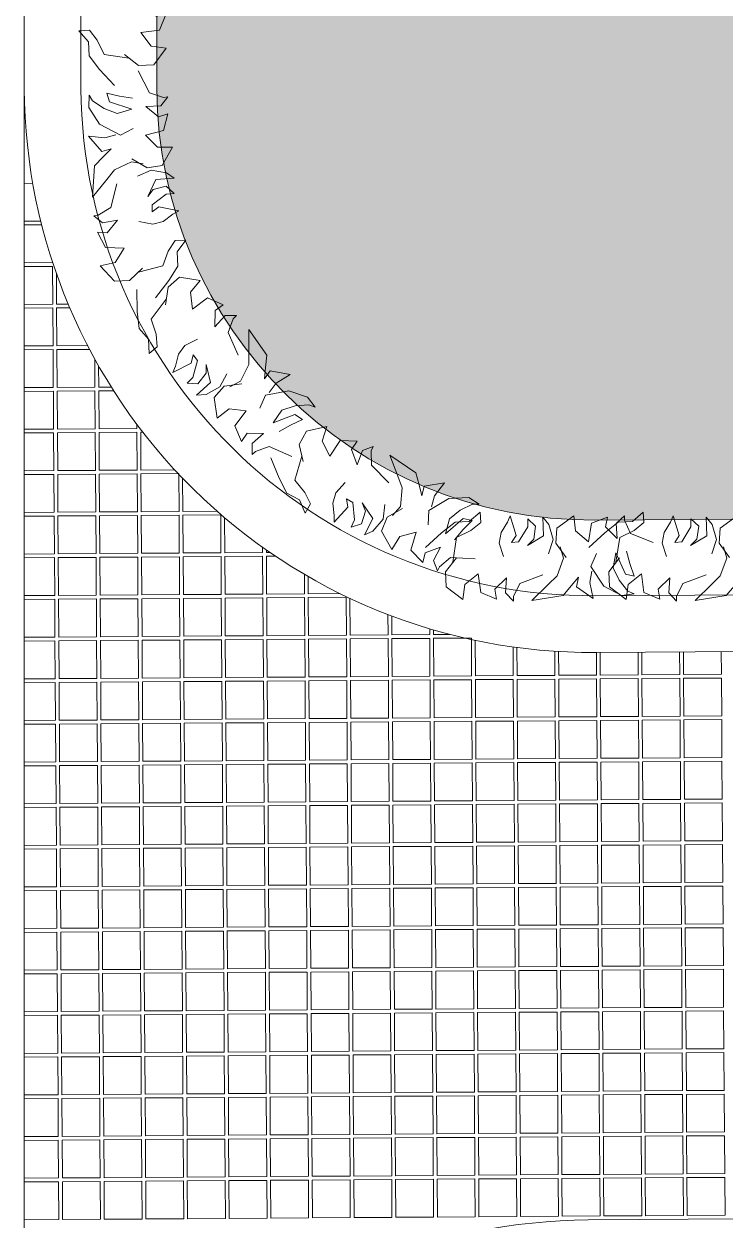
# Model space of a CAD drawing. Header units: millimetres. Extents: x -225363 to 347188, y -782467 to 813415.
# Drawn here: x 3688 to 5540, y 14856 to 18019 of the extents above; entities that cross this region are included whole.
import ezdxf

# ---------------------------------------------------------------- set-up
doc = ezdxf.new("R2010")
doc.units = ezdxf.units.MM
doc.layers.add('Xref SCN', color=8, linetype='Continuous', lineweight=0)

# ---------------------------------------------------------------- blocks, each defined once
blk = doc.blocks.new('tre')
at = {"layer": 'Xref SCN', "ltscale": 100}
for points in [[(220, 3680), (-60, 3640), (-140, 3480), (-230, 3370), (-350, 3380), (-240, 3500), (-230, 3660), (-110, 3810), (60, 3990)], [(350, 2660), (450, 2920), (600, 2990), (650, 2990), (560, 3080), (390, 3070), (520, 3200), (630, 3180), (560, 3360), (350, 3390), (470, 3540), (640, 3560), (500, 3750), (330, 3760), (170, 3640)], [(150, 3110), (0, 3160), (-120, 3140), (-240, 3070), (-310, 3040), (-90, 2970), (-10, 3020), (-20, 2940), (-190, 2840), (-280, 2840), (-200, 2750), (-50, 2770), (20, 2840), (-90, 2660), (-300, 2670), (-220, 2600), (-50, 2550), (110, 2600)], [(300, 2110), (430, 2130), (610, 2090), (480, 2280), (370, 2260), (470, 2340), (580, 2430), (640, 2780), (460, 2600), (360, 2500), (160, 2430), (30, 2470)], [(-30, 1420), (-130, 1680), (-280, 1750), (-330, 1750), (-240, 1840), (-70, 1830), (-200, 1960), (-310, 1940), (-240, 2120), (-30, 2150), (-150, 2300), (-320, 2320), (-180, 2510), (-10, 2520), (150, 2400)], [(70, 1720), (210, 1680), (350, 1630), (330, 1730), (90, 1840), (260, 1870), (400, 1800), (520, 1700), (550, 1630), (570, 1770), (470, 1970), (250, 2120), (100, 2060)], [(290, 500), (390, 760), (540, 830), (590, 830), (500, 920), (330, 910), (460, 1040), (570, 1020), (500, 1200), (290, 1230), (410, 1380), (580, 1400), (440, 1590), (270, 1600), (110, 1480)], [(80, 1390), (-70, 1440), (-190, 1420), (-310, 1350), (-380, 1320), (-160, 1250), (-80, 1300), (-90, 1220), (-260, 1120), (-350, 1120), (-270, 1030), (-120, 1050), (-50, 1120), (-160, 940), (-370, 950), (-290, 880), (-120, 830), (40, 880)], [(190, 570), (-90, 530), (-170, 370), (-260, 260), (-380, 270), (-270, 390), (-260, 550), (-140, 700), (30, 880)], [(230, 10), (360, 30), (540, -10), (410, 180), (300, 160), (400, 240), (510, 330), (570, 680), (390, 500), (290, 400), (90, 330), (-40, 370)], [(30, 170), (-120, 220), (-240, 200), (-360, 130), (-430, 100), (-210, 30), (-130, 80), (-140, 0), (-310, -100), (-400, -100), (-320, -190), (-170, -170), (-100, -100), (-210, -280), (-420, -270), (-340, -340), (-170, -390), (-10, -340)], [(-70, -320), (70, -360), (210, -410), (190, -310), (-50, -200), (120, -170), (260, -240), (380, -340), (410, -410), (430, -270), (330, -70), (110, 80), (-40, 20)]]:
    blk.add_lwpolyline(points, dxfattribs=at)
blk = doc.blocks.new('A$Cf999fc33')
at = {"layer": 'Xref SCN', "ltscale": 100}
for points in [[(73.8, 192), (72.9, 226.1), (69.8, 260.7), (91.3, 250.4), (102.2, 189.5), (118.9, 226.3), (111.2, 262.2), (95.5, 295.2), (81.4, 306.1), (114.3, 302.5), (153.8, 268.1), (175, 209.5), (152.7, 179)], [(175.7, 221.4), (187.8, 249.7), (189.2, 292.9), (224.7, 252.3), (213.8, 228.5), (237.7, 246.5), (264.5, 266.2), (347.4, 259.4), (296.1, 229.1), (267.6, 212.3), (240.1, 171), (241.5, 139.2)], [(303.3, 200.7), (368.1, 208.2), (392.7, 238.1), (395.6, 249.5), (410.7, 223.8), (398.6, 185.8), (435.6, 207.7), (437.5, 233.8), (474.2, 207.5), (468.8, 158.1), (509.8, 176.6), (524.2, 214), (559.1, 171.1), (551.5, 132), (515, 102.7)], [(0, 186.8), (53.1, 149), (60.2, 110.9), (57.3, 99.6), (83, 114.7), (90.6, 153.9), (112.5, 116.8), (101.6, 93), (146.5, 98.4), (165.5, 144.3), (192.5, 108.3), (187.1, 68.6), (238.4, 89.3), (250.5, 127.2), (232.7, 170.5)], [(393.6, 129.1), (396.2, 92.2), (384.7, 66.1), (361.8, 43), (350.9, 28.9), (347.9, 82.9), (363.9, 98.1), (345.2, 100.5), (312.6, 67.8), (307.4, 47.4), (291.6, 70.7), (304.9, 103.6), (324.8, 115.4), (277.6, 100.9), (267.6, 52.7), (256.4, 75), (255, 116.4), (275.7, 149.8)], [(526.9, 111.7), (501.6, 50.6), (460.6, 41.8), (430.4, 27.8), (425.7, 0), (459.3, 17.9), (496.2, 10.9), (537.2, 29.3), (587.9, 57.4)]]:
    blk.add_lwpolyline(points, dxfattribs=at)
blk = doc.blocks.new('A$C997e597b')
at = {"layer": 'Xref SCN'}
blk.add_lwpolyline([(0.7, 12106), (0.7, 7581.8)], dxfattribs=at)
at = {"layer": 'Xref SCN', "ltscale": 3}
for points in [[(0, 11821.9), (23.3, 11822)], [(44.4, 11722.2), (0, 11721.9)], [(0.7, 11711.9), (46.9, 11712.2)], [(75.5, 11614), (75.5, 11612.4), (0.7, 11611.9)], [(0.7, 11601.9), (75.6, 11602.4), (76.2, 11502.4), (0.7, 11501.9)], [(117, 11502.6), (86.2, 11502.4), (85.7, 11584)], [(0.7, 11491.9), (76.3, 11492.4), (77, 11392.4), (0.7, 11391.9)], [(168.1, 11393), (87, 11392.4), (86.3, 11492.4), (121.2, 11492.7)], [(0.7, 11381.9), (77, 11382.4), (77.7, 11282.4), (0.7, 11281.9)], [(187.2, 11357.3), (187.7, 11283.1), (87.7, 11282.4), (87, 11382.4), (173.3, 11383)], [(230.8, 11283.4), (197.7, 11283.2), (197.3, 11339.3)], [(0.7, 11271.9), (77.8, 11272.4), (78.4, 11172.4), (0.7, 11171.9)], [(298.3, 11184.8), (298.4, 11173.8), (198.4, 11173.2), (197.7, 11273.2), (237.1, 11273.4)], [(398.3, 11064.5), (309.1, 11063.9), (308.5, 11163.9), (314.2, 11163.9)], [(0.7, 11161.9), (78.5, 11162.4), (79.2, 11062.4), (0.7, 11061.9)], [(0.7, 11051.9), (79.2, 11052.4), (79.9, 10952.4), (0.7, 10951.9)], [(510.2, 10955.3), (419.9, 10954.6), (419.3, 11042.2)], [(0.7, 10941.9), (79.9, 10942.4), (80.6, 10842.4), (0.7, 10841.9)], [(630.5, 10859.9), (630.6, 10846), (530.6, 10845.4), (530, 10938.1)], [(650.1, 10846.2), (640.6, 10846.1), (640.6, 10852.8)], [(0.7, 10831.9), (80.7, 10832.4), (81.3, 10732.4), (0.7, 10731.9)], [(741, 10788.3), (741.3, 10736.8), (641.3, 10736.1), (640.7, 10836.1), (664.7, 10836.3)], [(835.2, 10737.4), (751.3, 10736.9), (751, 10782.5)], [(0.7, 10721.9), (81.4, 10722.4), (82.1, 10622.4), (0.7, 10621.8)], [(961.7, 10681.9), (962.1, 10628.3), (862.1, 10627.6), (861.4, 10724.7)], [(1072, 10644.3), (1072.1, 10629), (972.1, 10628.3), (971.7, 10678)], [(1125.6, 10629.3), (1082.1, 10629.1), (1082, 10641.3)], [(0.7, 10611.8), (82.1, 10612.4), (82.8, 10512.4), (0.7, 10511.8)], [(1292.3, 10596.2), (1292.8, 10520.5), (1192.8, 10519.8), (1192.2, 10613.8)], [(1402.4, 10584.9), (1402.8, 10521.2), (1302.8, 10520.5), (1302.3, 10594.9)], [(1512.4, 10581.7), (1512.8, 10521.9), (1412.8, 10521.3), (1412.4, 10584.3)], [(1622.4, 10582.5), (1622.8, 10522.7), (1522.8, 10522), (1522.4, 10581.8)], [(1732.4, 10583.2), (1732.8, 10523.4), (1632.8, 10522.7), (1632.4, 10582.5)], [(1842.4, 10583.9), (1842.8, 10524.1), (1742.8, 10523.5), (1742.4, 10583.3)], [(0.7, 10501.8), (82.9, 10502.4), (83.5, 10402.4), (0.7, 10401.8)], [(0.7, 10391.8), (83.6, 10392.4), (84.3, 10292.4), (0.7, 10291.8)], [(0.7, 10281.8), (84.3, 10282.4), (85, 10182.4), (0.7, 10181.8)], [(0.7, 10171.8), (85.1, 10172.4), (85.7, 10072.4), (0.7, 10071.8)], [(0.7, 10061.8), (85.8, 10062.4), (86.5, 9962.4), (0.7, 9961.8)], [(0.7, 9951.8), (86.5, 9952.4), (87.2, 9852.4), (0.7, 9851.8)], [(0.7, 9841.8), (87.3, 9842.4), (87.9, 9742.4), (0.7, 9741.8)], [(0.7, 9731.8), (88, 9732.4), (88.7, 9632.4), (0.7, 9631.8)], [(0.7, 9621.8), (88.7, 9622.4), (89.4, 9522.4), (0.7, 9521.8)], [(0.7, 9511.8), (89.5, 9512.4), (90.1, 9412.4), (0.7, 9411.8)], [(0.7, 9401.8), (90.2, 9402.4), (90.9, 9302.4), (0.7, 9301.8)], [(0.7, 9291.8), (90.9, 9292.4), (91.6, 9192.4), (0.7, 9191.8)], [(0.7, 9181.8), (91.7, 9182.4), (92.3, 9082.4), (0.7, 9081.8)]]:
    blk.add_lwpolyline(points, dxfattribs=at)
for points in [[(87.8, 11272.4), (187.7, 11273.1), (188.4, 11173.1), (88.4, 11172.4)], [(88.5, 11162.4), (188.5, 11163.1), (189.1, 11063.1), (89.2, 11062.4)], [(198.5, 11163.2), (298.5, 11163.8), (299.1, 11063.8), (199.1, 11063.2)], [(89.2, 11052.4), (189.2, 11053.1), (189.9, 10953.1), (89.9, 10952.5)], [(199.2, 11053.2), (299.2, 11053.8), (299.9, 10953.8), (199.9, 10953.2)], [(309.2, 11053.9), (409.2, 11054.6), (409.9, 10954.6), (309.9, 10953.9)], [(89.9, 10942.5), (189.9, 10943.1), (190.6, 10843.1), (90.6, 10842.5)], [(199.9, 10943.2), (299.9, 10943.8), (300.6, 10843.9), (200.6, 10843.2)], [(309.9, 10943.9), (409.9, 10944.6), (410.6, 10844.6), (310.6, 10843.9)], [(419.9, 10944.6), (519.9, 10945.3), (520.6, 10845.3), (420.6, 10844.7)], [(90.7, 10832.5), (190.7, 10833.1), (191.3, 10733.1), (91.3, 10732.5)], [(200.7, 10833.2), (300.7, 10833.9), (301.3, 10733.9), (201.3, 10733.2)], [(310.7, 10833.9), (410.7, 10834.6), (411.3, 10734.6), (311.3, 10733.9)], [(420.7, 10834.7), (520.7, 10835.3), (521.3, 10735.3), (421.3, 10734.7)], [(530.7, 10835.4), (630.7, 10836.1), (631.3, 10736.1), (531.3, 10735.4)], [(91.4, 10722.5), (191.4, 10723.1), (192.1, 10623.1), (92.1, 10622.5)], [(201.4, 10723.2), (301.4, 10723.9), (302.1, 10623.9), (202.1, 10623.2)], [(311.4, 10723.9), (411.4, 10724.6), (412.1, 10624.6), (312.1, 10623.9)], [(421.4, 10724.7), (521.4, 10725.3), (522.1, 10625.3), (422.1, 10624.7)], [(531.4, 10725.4), (631.4, 10726.1), (632.1, 10626.1), (532.1, 10625.4)], [(641.4, 10726.1), (741.4, 10726.8), (742.1, 10626.8), (642.1, 10626.1)], [(751.4, 10726.9), (851.4, 10727.5), (852.1, 10627.5), (752.1, 10626.9)], [(92.1, 10612.5), (192.1, 10613.1), (192.8, 10513.1), (92.8, 10512.5)], [(202.1, 10613.2), (302.1, 10613.9), (302.8, 10513.9), (202.8, 10513.2)], [(312.1, 10613.9), (412.1, 10614.6), (412.8, 10514.6), (312.8, 10513.9)], [(422.1, 10614.7), (522.1, 10615.3), (522.8, 10515.3), (422.8, 10514.7)], [(532.1, 10615.4), (632.1, 10616.1), (632.8, 10516.1), (532.8, 10515.4)], [(642.1, 10616.1), (742.1, 10616.8), (742.8, 10516.8), (642.8, 10516.1)], [(752.1, 10616.9), (852.1, 10617.5), (852.8, 10517.5), (752.8, 10516.9)], [(862.1, 10617.6), (962.1, 10618.3), (962.8, 10518.3), (862.8, 10517.6)], [(972.1, 10618.3), (1072.1, 10619), (1072.8, 10519), (972.8, 10518.3)], [(1082.1, 10619.1), (1182.1, 10619.7), (1182.8, 10519.7), (1082.8, 10519.1)], [(92.9, 10502.5), (192.9, 10503.1), (193.5, 10403.1), (93.5, 10402.5)], [(202.9, 10503.2), (302.9, 10503.9), (303.5, 10403.9), (203.5, 10403.2)], [(312.9, 10503.9), (412.9, 10504.6), (413.5, 10404.6), (313.5, 10403.9)], [(422.9, 10504.7), (522.9, 10505.3), (523.5, 10405.3), (423.5, 10404.7)], [(532.9, 10505.4), (632.9, 10506.1), (633.5, 10406.1), (533.5, 10405.4)], [(642.9, 10506.1), (742.9, 10506.8), (743.5, 10406.8), (643.5, 10406.1)], [(752.9, 10506.9), (852.9, 10507.5), (853.5, 10407.5), (753.5, 10406.9)], [(862.9, 10507.6), (962.9, 10508.3), (963.5, 10408.3), (863.5, 10407.6)], [(972.9, 10508.3), (1072.9, 10509), (1073.5, 10409), (973.5, 10408.3)], [(1082.9, 10509.1), (1182.9, 10509.7), (1183.5, 10409.7), (1083.5, 10409.1)], [(1192.9, 10509.8), (1292.9, 10510.5), (1293.5, 10410.5), (1193.5, 10409.8)], [(1302.9, 10510.5), (1402.9, 10511.2), (1403.5, 10411.2), (1303.5, 10410.5)], [(1412.9, 10511.3), (1512.8, 10511.9), (1513.5, 10411.9), (1413.5, 10411.3)], [(1522.8, 10512), (1622.8, 10512.7), (1623.5, 10412.7), (1523.5, 10412)], [(1632.8, 10512.7), (1732.8, 10513.4), (1733.5, 10413.4), (1633.5, 10412.7)], [(1742.8, 10513.5), (1842.8, 10514.1), (1843.5, 10414.1), (1743.5, 10413.5)], [(1743.6, 10403.5), (1843.6, 10404.1), (1844.2, 10304.1), (1744.2, 10303.5)], [(93.6, 10392.5), (193.6, 10393.1), (194.3, 10293.1), (94.3, 10292.5)], [(203.6, 10393.2), (303.6, 10393.9), (304.3, 10293.9), (204.3, 10293.2)], [(313.6, 10393.9), (413.6, 10394.6), (414.3, 10294.6), (314.3, 10293.9)], [(423.6, 10394.7), (523.6, 10395.3), (524.3, 10295.3), (424.3, 10294.7)], [(533.6, 10395.4), (633.6, 10396.1), (634.3, 10296.1), (534.3, 10295.4)], [(643.6, 10396.1), (743.6, 10396.8), (744.3, 10296.8), (644.3, 10296.1)], [(753.6, 10396.9), (853.6, 10397.5), (854.3, 10297.5), (754.3, 10296.9)], [(863.6, 10397.6), (963.6, 10398.3), (964.3, 10298.3), (864.3, 10297.6)], [(973.6, 10398.3), (1073.6, 10399), (1074.3, 10299), (974.3, 10298.3)], [(1083.6, 10399.1), (1183.6, 10399.7), (1184.3, 10299.7), (1084.3, 10299.1)], [(1193.6, 10399.8), (1293.6, 10400.5), (1294.3, 10300.5), (1194.3, 10299.8)], [(1303.6, 10400.5), (1403.6, 10401.2), (1404.2, 10301.2), (1304.3, 10300.5)], [(1413.6, 10401.3), (1513.6, 10401.9), (1514.2, 10301.9), (1414.2, 10301.3)], [(1523.6, 10402), (1623.6, 10402.7), (1624.2, 10302.7), (1524.2, 10302)], [(1633.6, 10402.7), (1733.6, 10403.4), (1734.2, 10303.4), (1634.2, 10302.7)], [(94.3, 10282.5), (194.3, 10283.1), (195, 10183.1), (95, 10182.5)], [(204.3, 10283.2), (304.3, 10283.9), (305, 10183.9), (205, 10183.2)], [(314.3, 10283.9), (414.3, 10284.6), (415, 10184.6), (315, 10183.9)], [(424.3, 10284.7), (524.3, 10285.3), (525, 10185.3), (425, 10184.7)], [(534.3, 10285.4), (634.3, 10286.1), (635, 10186.1), (535, 10185.4)], [(644.3, 10286.1), (744.3, 10286.8), (745, 10186.8), (645, 10186.1)], [(754.3, 10286.9), (854.3, 10287.5), (855, 10187.5), (755, 10186.9)], [(864.3, 10287.6), (964.3, 10288.3), (965, 10188.3), (865, 10187.6)], [(974.3, 10288.3), (1074.3, 10289), (1075, 10189), (975, 10188.3)], [(1084.3, 10289.1), (1184.3, 10289.7), (1185, 10189.7), (1085, 10189.1)], [(1194.3, 10289.8), (1294.3, 10290.5), (1295, 10190.5), (1195, 10189.8)], [(1304.3, 10290.5), (1404.3, 10291.2), (1405, 10191.2), (1305, 10190.5)], [(1414.3, 10291.3), (1514.3, 10291.9), (1515, 10191.9), (1415, 10191.3)], [(1524.3, 10292), (1624.3, 10292.7), (1625, 10192.7), (1525, 10192)], [(1634.3, 10292.7), (1734.3, 10293.4), (1735, 10193.4), (1635, 10192.7)], [(1744.3, 10293.5), (1844.3, 10294.1), (1845, 10194.1), (1745, 10193.5)], [(1525, 10182), (1625, 10182.7), (1625.7, 10082.7), (1525.7, 10082)], [(1635, 10182.7), (1735, 10183.4), (1735.7, 10083.4), (1635.7, 10082.7)], [(1745, 10183.5), (1845, 10184.1), (1845.7, 10084.1), (1745.7, 10083.5)], [(95.1, 10172.5), (195.1, 10173.1), (195.7, 10073.1), (95.7, 10072.5)], [(205.1, 10173.2), (305.1, 10173.9), (305.7, 10073.9), (205.7, 10073.2)], [(315.1, 10173.9), (415.1, 10174.6), (415.7, 10074.6), (315.7, 10073.9)], [(425.1, 10174.7), (525.1, 10175.3), (525.7, 10075.3), (425.7, 10074.7)], [(535.1, 10175.4), (635.1, 10176.1), (635.7, 10076.1), (535.7, 10075.4)], [(645.1, 10176.1), (745.1, 10176.8), (745.7, 10076.8), (645.7, 10076.1)], [(755.1, 10176.9), (855.1, 10177.5), (855.7, 10077.5), (755.7, 10076.9)], [(865.1, 10177.6), (965.1, 10178.3), (965.7, 10078.3), (865.7, 10077.6)], [(975.1, 10178.3), (1075.1, 10179), (1075.7, 10079), (975.7, 10078.3)], [(1085.1, 10179.1), (1185.1, 10179.7), (1185.7, 10079.7), (1085.7, 10079.1)], [(1195.1, 10179.8), (1295.1, 10180.5), (1295.7, 10080.5), (1195.7, 10079.8)], [(1305.1, 10180.5), (1405, 10181.2), (1405.7, 10081.2), (1305.7, 10080.5)], [(1415, 10181.3), (1515, 10181.9), (1515.7, 10081.9), (1415.7, 10081.3)], [(95.8, 10062.5), (195.8, 10063.1), (196.5, 9963.1), (96.5, 9962.5)], [(205.8, 10063.2), (305.8, 10063.9), (306.5, 9963.9), (206.5, 9963.2)], [(315.8, 10063.9), (415.8, 10064.6), (416.5, 9964.6), (316.5, 9963.9)], [(425.8, 10064.7), (525.8, 10065.3), (526.5, 9965.3), (426.5, 9964.7)], [(535.8, 10065.4), (635.8, 10066.1), (636.5, 9966.1), (536.5, 9965.4)], [(645.8, 10066.1), (745.8, 10066.8), (746.5, 9966.8), (646.5, 9966.1)], [(755.8, 10066.9), (855.8, 10067.5), (856.5, 9967.5), (756.5, 9966.9)], [(865.8, 10067.6), (965.8, 10068.3), (966.5, 9968.3), (866.5, 9967.6)], [(975.8, 10068.3), (1075.8, 10069), (1076.5, 9969), (976.5, 9968.3)], [(1085.8, 10069.1), (1185.8, 10069.7), (1186.5, 9969.7), (1086.5, 9969.1)], [(1195.8, 10069.8), (1295.8, 10070.5), (1296.5, 9970.5), (1196.5, 9969.8)], [(1305.8, 10070.5), (1405.8, 10071.2), (1406.4, 9971.2), (1306.4, 9970.5)], [(1415.8, 10071.3), (1515.8, 10071.9), (1516.4, 9971.9), (1416.4, 9971.3)], [(1525.8, 10072), (1625.8, 10072.7), (1626.4, 9972.7), (1526.4, 9972)], [(1635.8, 10072.7), (1735.8, 10073.4), (1736.4, 9973.4), (1636.4, 9972.7)], [(1745.8, 10073.5), (1845.8, 10074.1), (1846.4, 9974.1), (1746.4, 9973.5)], [(1306.5, 9960.5), (1406.5, 9961.2), (1407.2, 9861.2), (1307.2, 9860.5)], [(1416.5, 9961.3), (1516.5, 9961.9), (1517.2, 9861.9), (1417.2, 9861.3)], [(1526.5, 9962), (1626.5, 9962.7), (1627.2, 9862.7), (1527.2, 9862)], [(1636.5, 9962.7), (1736.5, 9963.4), (1737.2, 9863.4), (1637.2, 9862.7)], [(1746.5, 9963.5), (1846.5, 9964.1), (1847.2, 9864.1), (1747.2, 9863.5)], [(96.5, 9952.5), (196.5, 9953.1), (197.2, 9853.1), (97.2, 9852.5)], [(206.5, 9953.2), (306.5, 9953.9), (307.2, 9853.9), (207.2, 9853.2)], [(316.5, 9953.9), (416.5, 9954.6), (417.2, 9854.6), (317.2, 9853.9)], [(426.5, 9954.7), (526.5, 9955.3), (527.2, 9855.3), (427.2, 9854.7)], [(536.5, 9955.4), (636.5, 9956.1), (637.2, 9856.1), (537.2, 9855.4)], [(646.5, 9956.1), (746.5, 9956.8), (747.2, 9856.8), (647.2, 9856.1)], [(756.5, 9956.9), (856.5, 9957.5), (857.2, 9857.5), (757.2, 9856.9)], [(866.5, 9957.6), (966.5, 9958.3), (967.2, 9858.3), (867.2, 9857.6)], [(976.5, 9958.3), (1076.5, 9959), (1077.2, 9859), (977.2, 9858.3)], [(1086.5, 9959.1), (1186.5, 9959.7), (1187.2, 9859.7), (1087.2, 9859.1)], [(1196.5, 9959.8), (1296.5, 9960.5), (1297.2, 9860.5), (1197.2, 9859.8)], [(97.3, 9842.5), (197.3, 9843.1), (197.9, 9743.1), (97.9, 9742.5)], [(207.3, 9843.2), (307.3, 9843.9), (307.9, 9743.9), (207.9, 9743.2)], [(317.3, 9843.9), (417.3, 9844.6), (417.9, 9744.6), (317.9, 9743.9)], [(427.3, 9844.7), (527.3, 9845.3), (527.9, 9745.3), (427.9, 9744.7)], [(537.3, 9845.4), (637.3, 9846.1), (637.9, 9746.1), (537.9, 9745.4)], [(647.3, 9846.1), (747.3, 9846.8), (747.9, 9746.8), (647.9, 9746.1)], [(757.3, 9846.9), (857.3, 9847.5), (857.9, 9747.5), (757.9, 9746.9)], [(867.3, 9847.6), (967.3, 9848.3), (967.9, 9748.3), (867.9, 9747.6)], [(977.3, 9848.3), (1077.3, 9849), (1077.9, 9749), (977.9, 9748.3)], [(1087.3, 9849.1), (1187.3, 9849.7), (1187.9, 9749.7), (1087.9, 9749.1)], [(1197.3, 9849.8), (1297.2, 9850.5), (1297.9, 9750.5), (1197.9, 9749.8)], [(1307.2, 9850.5), (1407.2, 9851.2), (1407.9, 9751.2), (1307.9, 9750.5)], [(1417.2, 9851.3), (1517.2, 9851.9), (1517.9, 9751.9), (1417.9, 9751.3)], [(1527.2, 9852), (1627.2, 9852.7), (1627.9, 9752.7), (1527.9, 9752)], [(1637.2, 9852.7), (1737.2, 9853.4), (1737.9, 9753.4), (1637.9, 9752.7)], [(1747.2, 9853.5), (1847.2, 9854.1), (1847.9, 9754.1), (1747.9, 9753.5)], [(1088, 9739.1), (1188, 9739.7), (1188.7, 9639.7), (1088.7, 9639.1)], [(1198, 9739.8), (1298, 9740.5), (1298.6, 9640.5), (1198.7, 9639.8)], [(1308, 9740.5), (1408, 9741.2), (1408.6, 9641.2), (1308.6, 9640.5)], [(1418, 9741.3), (1518, 9741.9), (1518.6, 9641.9), (1418.6, 9641.3)], [(1528, 9742), (1628, 9742.7), (1628.6, 9642.7), (1528.6, 9642)], [(1638, 9742.7), (1738, 9743.4), (1738.6, 9643.4), (1638.6, 9642.7)], [(1748, 9743.5), (1848, 9744.1), (1848.6, 9644.1), (1748.6, 9643.5)], [(98, 9732.5), (198, 9733.1), (198.7, 9633.1), (98.7, 9632.5)], [(208, 9733.2), (308, 9733.9), (308.7, 9633.9), (208.7, 9633.2)], [(318, 9733.9), (418, 9734.6), (418.7, 9634.6), (318.7, 9633.9)], [(428, 9734.7), (528, 9735.3), (528.7, 9635.3), (428.7, 9634.7)], [(538, 9735.4), (638, 9736.1), (638.7, 9636.1), (538.7, 9635.4)], [(648, 9736.1), (748, 9736.8), (748.7, 9636.8), (648.7, 9636.1)], [(758, 9736.9), (858, 9737.5), (858.7, 9637.5), (758.7, 9636.9)], [(868, 9737.6), (968, 9738.3), (968.7, 9638.3), (868.7, 9637.6)], [(978, 9738.3), (1078, 9739), (1078.7, 9639), (978.7, 9638.3)], [(98.7, 9622.5), (198.7, 9623.1), (199.4, 9523.1), (99.4, 9522.5)], [(208.7, 9623.2), (308.7, 9623.9), (309.4, 9523.9), (209.4, 9523.2)], [(318.7, 9623.9), (418.7, 9624.6), (419.4, 9524.6), (319.4, 9523.9)], [(428.7, 9624.7), (528.7, 9625.3), (529.4, 9525.3), (429.4, 9524.7)], [(538.7, 9625.4), (638.7, 9626.1), (639.4, 9526.1), (539.4, 9525.4)], [(648.7, 9626.1), (748.7, 9626.8), (749.4, 9526.8), (649.4, 9526.1)], [(758.7, 9626.9), (858.7, 9627.5), (859.4, 9527.5), (759.4, 9526.9)], [(868.7, 9627.6), (968.7, 9628.3), (969.4, 9528.3), (869.4, 9527.6)], [(978.7, 9628.3), (1078.7, 9629), (1079.4, 9529), (979.4, 9528.3)], [(1088.7, 9629.1), (1188.7, 9629.7), (1189.4, 9529.7), (1089.4, 9529.1)], [(1198.7, 9629.8), (1298.7, 9630.5), (1299.4, 9530.5), (1199.4, 9529.8)], [(1308.7, 9630.5), (1408.7, 9631.2), (1409.4, 9531.2), (1309.4, 9530.5)], [(1418.7, 9631.3), (1518.7, 9631.9), (1519.4, 9531.9), (1419.4, 9531.3)], [(1528.7, 9632), (1628.7, 9632.7), (1629.4, 9532.7), (1529.4, 9532)], [(1638.7, 9632.7), (1738.7, 9633.4), (1739.4, 9533.4), (1639.4, 9532.7)], [(1748.7, 9633.5), (1848.7, 9634.1), (1849.4, 9534.1), (1749.4, 9533.5)], [(979.5, 9518.3), (1079.5, 9519), (1080.1, 9419), (980.1, 9418.3)], [(1089.5, 9519.1), (1189.4, 9519.7), (1190.1, 9419.7), (1090.1, 9419.1)], [(1199.4, 9519.8), (1299.4, 9520.5), (1300.1, 9420.5), (1200.1, 9419.8)], [(1309.4, 9520.5), (1409.4, 9521.2), (1410.1, 9421.2), (1310.1, 9420.5)], [(1419.4, 9521.3), (1519.4, 9521.9), (1520.1, 9421.9), (1420.1, 9421.3)], [(1529.4, 9522), (1629.4, 9522.7), (1630.1, 9422.7), (1530.1, 9422)], [(1639.4, 9522.7), (1739.4, 9523.4), (1740.1, 9423.4), (1640.1, 9422.7)], [(1749.4, 9523.5), (1849.4, 9524.1), (1850.1, 9424.1), (1750.1, 9423.5)], [(99.5, 9512.5), (199.5, 9513.1), (200.1, 9413.2), (100.1, 9412.5)], [(209.5, 9513.2), (309.5, 9513.9), (310.1, 9413.9), (210.1, 9413.2)], [(319.5, 9513.9), (419.5, 9514.6), (420.1, 9414.6), (320.1, 9414)], [(429.5, 9514.7), (529.5, 9515.3), (530.1, 9415.3), (430.1, 9414.7)], [(539.5, 9515.4), (639.5, 9516.1), (640.1, 9416.1), (540.1, 9415.4)], [(649.5, 9516.1), (749.5, 9516.8), (750.1, 9416.8), (650.1, 9416.1)], [(759.5, 9516.9), (859.5, 9517.5), (860.1, 9417.5), (760.1, 9416.9)], [(869.5, 9517.6), (969.5, 9518.3), (970.1, 9418.3), (870.1, 9417.6)], [(100.2, 9402.5), (200.2, 9403.2), (200.9, 9303.2), (100.9, 9302.5)], [(210.2, 9403.2), (310.2, 9403.9), (310.9, 9303.9), (210.9, 9303.2)], [(320.2, 9404), (420.2, 9404.6), (420.9, 9304.6), (320.9, 9304)], [(430.2, 9404.7), (530.2, 9405.3), (530.9, 9305.4), (430.9, 9304.7)], [(540.2, 9405.4), (640.2, 9406.1), (640.9, 9306.1), (540.9, 9305.4)], [(650.2, 9406.1), (750.2, 9406.8), (750.9, 9306.8), (650.9, 9306.2)], [(760.2, 9406.9), (860.2, 9407.5), (860.9, 9307.5), (760.9, 9306.9)], [(870.2, 9407.6), (970.2, 9408.3), (970.9, 9308.3), (870.9, 9307.6)], [(980.2, 9408.3), (1080.2, 9409), (1080.9, 9309), (980.9, 9308.3)], [(1090.2, 9409.1), (1190.2, 9409.7), (1190.8, 9309.7), (1090.9, 9309.1)], [(1200.2, 9409.8), (1300.2, 9410.5), (1300.8, 9310.5), (1200.8, 9309.8)], [(1310.2, 9410.5), (1410.2, 9411.2), (1410.8, 9311.2), (1310.8, 9310.5)], [(1420.2, 9411.3), (1520.2, 9411.9), (1520.8, 9311.9), (1420.8, 9311.3)], [(1530.2, 9412), (1630.2, 9412.7), (1630.8, 9312.7), (1530.8, 9312)], [(1640.2, 9412.7), (1740.2, 9413.4), (1740.8, 9313.4), (1640.8, 9312.7)], [(1750.2, 9413.5), (1850.2, 9414.1), (1850.8, 9314.1), (1750.8, 9313.5)], [(760.9, 9296.9), (860.9, 9297.5), (861.6, 9197.6), (761.6, 9196.9)], [(870.9, 9297.6), (970.9, 9298.3), (971.6, 9198.3), (871.6, 9197.6)], [(980.9, 9298.3), (1080.9, 9299), (1081.6, 9199), (981.6, 9198.4)], [(1090.9, 9299.1), (1190.9, 9299.7), (1191.6, 9199.7), (1091.6, 9199.1)], [(1200.9, 9299.8), (1300.9, 9300.5), (1301.6, 9200.5), (1201.6, 9199.8)], [(1310.9, 9300.5), (1410.9, 9301.2), (1411.6, 9201.2), (1311.6, 9200.5)], [(1420.9, 9301.3), (1520.9, 9301.9), (1521.6, 9201.9), (1421.6, 9201.3)], [(1530.9, 9302), (1630.9, 9302.7), (1631.6, 9202.7), (1531.6, 9202)], [(1640.9, 9302.7), (1740.9, 9303.4), (1741.6, 9203.4), (1641.6, 9202.7)], [(1750.9, 9303.5), (1850.9, 9304.1), (1851.6, 9204.1), (1751.6, 9203.5)], [(100.9, 9292.5), (200.9, 9293.2), (201.6, 9193.2), (101.6, 9192.5)], [(210.9, 9293.2), (310.9, 9293.9), (311.6, 9193.9), (211.6, 9193.2)], [(320.9, 9294), (420.9, 9294.6), (421.6, 9194.6), (321.6, 9194)], [(430.9, 9294.7), (530.9, 9295.4), (531.6, 9195.4), (431.6, 9194.7)], [(540.9, 9295.4), (640.9, 9296.1), (641.6, 9196.1), (541.6, 9195.4)], [(650.9, 9296.2), (750.9, 9296.8), (751.6, 9196.8), (651.6, 9196.2)], [(101.7, 9182.5), (201.7, 9183.2), (202.3, 9083.2), (102.3, 9082.5)], [(211.7, 9183.2), (311.7, 9183.9), (312.3, 9083.9), (212.3, 9083.2)], [(321.7, 9184), (421.7, 9184.6), (422.3, 9084.6), (322.3, 9084)], [(431.7, 9184.7), (531.7, 9185.4), (532.3, 9085.4), (432.3, 9084.7)], [(541.7, 9185.4), (641.7, 9186.1), (642.3, 9086.1), (542.3, 9085.4)], [(651.7, 9186.2), (751.7, 9186.8), (752.3, 9086.8), (652.3, 9086.2)], [(761.7, 9186.9), (861.7, 9187.6), (862.3, 9087.6), (762.3, 9086.9)], [(871.7, 9187.6), (971.7, 9188.3), (972.3, 9088.3), (872.3, 9087.6)], [(981.7, 9188.4), (1081.7, 9189), (1082.3, 9089), (982.3, 9088.4)], [(1091.6, 9189.1), (1191.6, 9189.8), (1192.3, 9089.8), (1092.3, 9089.1)], [(1201.6, 9189.8), (1301.6, 9190.5), (1302.3, 9090.5), (1202.3, 9089.8)], [(1311.6, 9190.5), (1411.6, 9191.2), (1412.3, 9091.2), (1312.3, 9090.6)], [(1421.6, 9191.3), (1521.6, 9191.9), (1522.3, 9092), (1422.3, 9091.3)], [(1531.6, 9192), (1631.6, 9192.7), (1632.3, 9092.7), (1532.3, 9092)], [(1641.6, 9192.7), (1741.6, 9193.4), (1742.3, 9093.4), (1642.3, 9092.7)], [(1751.6, 9193.5), (1851.6, 9194.1), (1852.3, 9094.1), (1752.3, 9093.5)]]:
    blk.add_lwpolyline(points, close=True, dxfattribs=at)
blk = doc.blocks.new('Xref SCN')
at = {"layer": 'Xref SCN', "ltscale": 3}
h = blk.add_hatch(dxfattribs=at)
h.set_pattern_fill('CROSS', color=256, scale=30, angle=197)
h.set_pattern_definition([(197, (-1424125.8, -442865.07), (-126.479246, -237.872866), [95.25, -285.75]), (287, (-1424185.26, -442833.45), (237.872866, -126.479246), [95.25, -285.75])])
edge = h.paths.add_edge_path()
edge.add_line((10158.3, 16567.3), (1851.3, 14451.4))
edge.add_arc((2136.7, 13337.4), 1150, 104.3699, 180.3856)
edge.add_line((986.8, 13329.7), (1035.4, 6105.3))
edge.add_arc((2185.4, 6113.1), 1150, 180.3856, 250.1333)
edge.add_arc((-23.6, -0.1), 5350, 54.441, 70.1333, ccw=False)
edge.add_arc((3168.4, 4685.8), 343.2, 256.3943, 333.3422)
edge.add_arc((7788.2, 2340.3), 4837.9, 44.3307, 153.0645, ccw=False)
edge.add_arc((13743.2, 8157.8), 3487.1, 224.3307, 435.8788)
edge.add_arc((16212.7, 17236.7), 5922.7, 187.71586, 254.13812, ccw=False)
edge.add_arc((10541.9, 16468.3), 200, 187.6327, 187.7159, ccw=False)
edge.add_arc((10195, 16421.9), 150, 7.6327, 104.1621)
edge = h.paths.add_edge_path()
edge.add_arc((-13757.9, 9268.2), 1150, 104.3599, 180.4403)
edge.add_line((-14907.8, 9259.4), (-14907.8, 2149))
edge.add_arc((-13757.9, 2157.9), 1150, 180.4403, 270.3856)
edge.add_line((-13750.1, 1007.9), (-6129, 1058.9))
edge.add_arc((-6136.7, 2208.8), 1150, 270.3859, 340.1337)
edge.add_arc((-23.6, -0.1), 5350, 110.6378, 160.1333, ccw=False)
edge.add_arc((-2314.5, 6082.8), 1150, 290.6378, 360.3856)
edge.add_line((-1164.6, 6090.5), (-1205.6, 12195.1))
edge.add_arc((-2355.6, 12187.3), 1150, 0.3856, 104.3599)
edge.add_line((-2640.8, 13301.4), (-14043.1, 10382.3))
edge = h.paths.add_edge_path()
edge.add_line((-13750.1, -8364.8), (-2217.8, -8288))
edge.add_arc((-2225.6, -7138), 1150, 270.3861, 360.3861)
edge.add_line((-1075.6, -7130.3), (-1082.5, -6105.5))
edge.add_arc((-2232.5, -6113.2), 1150, 0.3856, 70.1333)
edge.add_arc((-23.6, -0.1), 5350, 200.6378, 250.1333, ccw=False)
edge.add_arc((-6106.4, -2291.1), 1150, 20.6378, 90.3856)
edge.add_line((-6114.2, -1141.1), (-13765.6, -1192.1))
edge.add_arc((-13757.8, -2342), 1150, 90.3861, 180.441)
edge.add_line((-14907.8, -2350.9), (-14907.8, -7223.7))
edge.add_arc((-13757.9, -7214.9), 1150, 180.4404, 270.3856)
edge.add_arc((-13747.8, -8714.8), 350, 90.3818, 90.3856, ccw=False)
at = {"layer": 'Xref SCN'}
blk.add_lwpolyline([(-14129.9, 10721.4, 0.344453), (-15257.8, 9258.1), (-15257.8, 2147.8, 0.414214), (-13747.8, 657.9), (-6126.6, 708.9, 0.314089), (-4726, 1699.1, -0.219386), (-1785.8, 4679.1, 0.314089), (-814.6, 6092.9), (-855.7, 12197.4, 0.487594), (-2727.6, 13640.5), (-14129.9, 10721.4)], format="xyb", dxfattribs=at)
for points in [[(-14092.7, 10576, 0.344555), (-15107.8, 9258.7), (-15107.8, 2148.3, 0.414107), (-13748.8, 807.9), (-6127.6, 858.9, 0.314089), (-4867.1, 1750.1, -0.219386), (-1838.7, 4819.4, 0.314089), (-964.6, 6091.9), (-1005.6, 12196.4, 0.487594), (-2690.4, 13495.2)], [(-14043.1, 10382.3, 0.34472), (-14907.8, 9259.4), (-14907.8, 2149, 0.413934), (-13750.1, 1007.9), (-6129, 1058.9, 0.314089), (-5055.2, 1818, -0.219386), (-1909.2, 5006.6, 0.314089), (-1164.6, 6090.5), (-1205.6, 12195.1, 0.487594), (-2640.8, 13301.4)], [(-13747.8, -8714.8), (-2215.5, -8638, 0.414214), (-725.6, -7127.9), (-732.5, -6103.1, 0.314089), (-1722.7, -4702.5, -0.219386), (-4702.7, -1762.4, 0.314089), (-6116.5, -791.1), (-13767.9, -842.1, 0.414214), (-15257.8, -2352.1), (-15257.8, -7224.9, 0.414214)]]:
    blk.add_lwpolyline(points, format="xyb", close=True, dxfattribs=at)
blk.add_lwpolyline([(-15257.8, 2182.2), (-15257.8, -2342)], dxfattribs=at)
blk.add_lwpolyline([(-15257.8, 2182.2), (-15257.8, -2342)], dxfattribs=at)
at = {"layer": 'Xref SCN', "ltscale": 3}
blk.add_blockref('A$C997e597b', (-15258.6, -9923.8), dxfattribs=at)
at = {"layer": 'Xref SCN', "xscale": -0.2340913466629827, "yscale": 0.2340913466629827, "zscale": 0.2340913466629827, "rotation": 179.2799666287764}
blk.add_blockref('tre', (-15021.7, 3091), dxfattribs=at)
at = {"layer": 'Xref SCN', "ltscale": 100, "xscale": -1}
for p, rotation in [((-14771.7, 2169.2), 81.96304642889908), ((-14712.1, 1081.1), 300.4367049916779), ((-14183.5, 759.9), 321.2519558567156)]:
    blk.add_blockref('A$Cf999fc33', p, dxfattribs=dict(at, rotation=rotation))
at = {"layer": 'Xref SCN', "ltscale": 100, "rotation": 193.6527382025572}
for p in [(-13639.9, 1129.7), (-13208.8, 1129.7)]:
    blk.add_blockref('A$Cf999fc33', p, dxfattribs=at)

msp = doc.modelspace()

# ---------------------------------------------------------------- block references
msp.add_blockref('Xref SCN', (18946.5, 15699))

doc.saveas('drawing.dxf')
